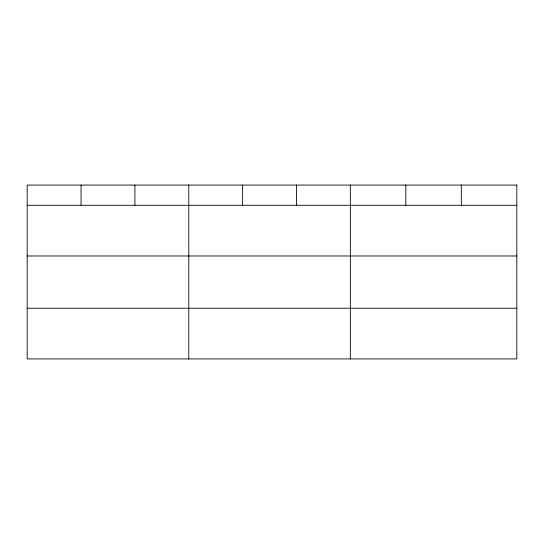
<?xml version="1.0" encoding="UTF-8"?>
<svg xmlns="http://www.w3.org/2000/svg" width="544" height="544" viewBox="0 0 544 544"><rect width="100%" height="100%" fill="white"/><g stroke="black" fill="none" stroke-linecap="round" stroke-linejoin="round"><path stroke-width="0.82" d="M27.2 205.285L516.8 205.285M27.2 255.986L516.8 255.986M27.2 308.23L516.8 308.23M461.312 185.062L461.312 205.285M405.824 185.062L405.824 205.285M350.336 185.062L350.336 358.938M296.48 185.062L296.48 205.285M242.624 185.062L242.624 205.285M188.768 185.062L188.768 358.938M134.912 185.062L134.912 205.285M81.056 185.062L81.056 205.285M516.8 185.062L27.2 185.062L27.2 358.938L516.8 358.938L516.8 185.062"/></g></svg>
